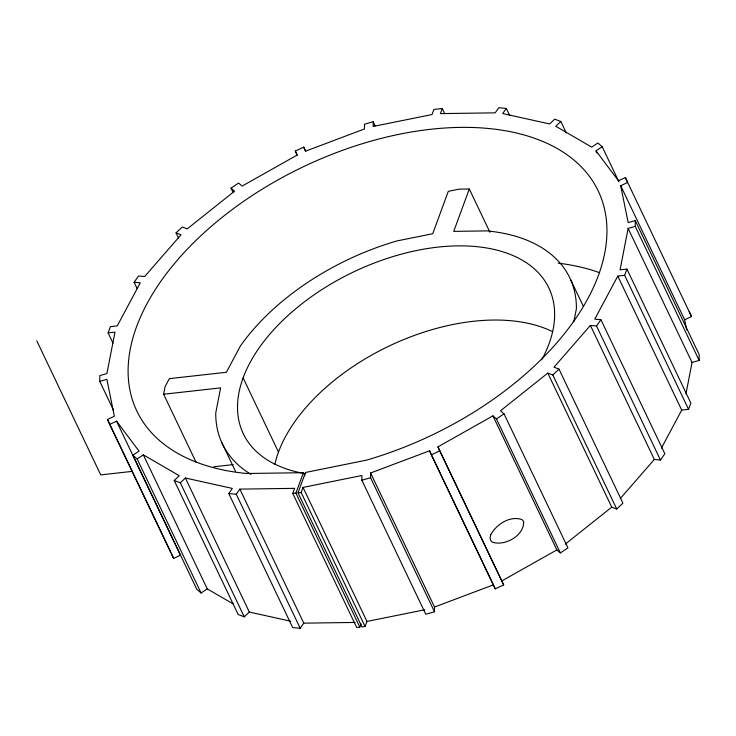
<?xml version="1.0" encoding="UTF-8"?>
<svg xmlns="http://www.w3.org/2000/svg" width="736" height="736" viewBox="0 0 736 736"><rect width="100%" height="100%" fill="white"/><g stroke="black" fill="none" stroke-linecap="round" stroke-linejoin="round"><path stroke-width="1.1" d="M113.546 410.256L99.774 381.386L99.82 375.59L106.922 373.538L114.963 332.138L108.118 332.902L113.031 343.215M618.912 181.792L602.195 146.731L596.022 150.88L618.488 180.789L625.361 177.578L627.569 182.519L620.696 185.72L628.167 222.64L635.269 220.579L635.223 226.366L628.121 228.427L620.08 269.827L626.934 269.063L624.634 275.31L617.78 276.074L594.78 319.139L600.916 319.718L664.847 453.753L660.459 460.028L596.519 325.993L590.392 325.413L553.996 367.218L558.992 369.104L622.923 503.139L616.74 509.018L552.81 374.974L547.805 373.088L500.498 410.78L504.022 413.844L567.953 547.878L560.39 552.957L496.46 418.913L492.936 415.858L437.948 446.853L503.682 584.927L495.264 588.855L429.53 450.791L370.594 473L434.525 607.034L434.488 611.754L425.785 614.275L361.854 480.24L361.882 475.52L303.03 487.416L301.153 492.504L365.093 626.548L361.937 626.897L298.006 492.853L305.504 472.466L366.344 460.166A255.604 148.792 -25.5 0 0 592.912 181.406A255.604 148.792 -25.5 0 0 214.526 223.597A255.604 148.792 -25.5 0 0 246.79 473.496L303.407 472.696L304.879 475.796M434.488 611.754L370.558 477.719L370.594 473M232.99 192.243L231.021 188.122L238.584 183.043L242.107 186.107L297.096 155.103L295.292 151.073L303.71 147.145L305.523 151.174L364.449 128.966L364.486 124.246L373.198 121.725L373.161 126.445L432.014 114.549L433.89 109.452L442.29 108.523L444.746 113.675M685.97 393.797L692.052 362.462L699.154 360.41L699.2 354.614L635.269 220.579M196.052 462.245L163.622 394.238L165.112 386.593L169.363 378.635L226.366 372.278L240.341 346.104A192.519 112.065 -25.5 0 1 396.962 240.939L432.731 233.717L448.307 191.332L459.181 189.134L469.301 188.996L489.937 232.263M573.85 321.761L576.408 308.632A192.519 112.065 -25.5 0 0 487.011 230.902L453.726 231.371L469.301 188.996M108.118 332.902L110.409 326.655L117.263 325.892L140.263 282.826L134.127 282.247L138.524 275.972L144.652 276.552L181.047 234.747L176.051 232.861L182.243 226.982L187.238 228.868L234.545 191.185L231.021 188.122M361.026 623.907L359.84 627.127L356.693 627.477L292.753 493.442L294.63 488.345L239.862 489.127L236.274 494.242L228.758 493.534L232.337 488.41L185.389 478.014L180.348 482.807L174.22 480.498L179.262 475.704L143.336 454.839L137.163 458.979L132.848 455.225L139.021 451.085L116.555 421.176L109.682 424.387L173.622 558.422L180.486 555.211L116.555 421.176M359.84 627.127L295.909 493.092L303.407 472.696M442.29 108.523L440.413 113.611L495.181 112.838L498.769 107.723L506.285 108.431L509.726 115.653M365.093 626.548L366.96 621.451L303.03 487.416M661.388 448.169L681.72 410.108L688.565 409.345L690.865 403.098L626.934 269.063M506.285 108.431L502.706 113.546L549.654 123.952L554.705 119.158L560.823 121.468L566.232 132.811M228.758 493.534L292.689 627.569L300.214 628.277L303.793 623.162L355.138 622.435M596.519 325.993L600.916 319.718M620.154 498.695L654.322 459.448L660.459 460.028M560.823 121.468L555.781 126.261L591.707 147.126L597.88 142.986L602.195 146.731M174.22 480.498L238.151 614.532L244.278 616.842L249.32 612.048L290.683 621.212M552.81 374.974L558.992 369.104M565.331 544.106L611.745 507.132L616.74 509.018M132.848 455.225L196.779 589.269L201.094 593.014L207.267 588.874L233.487 604.1M496.46 418.913L504.022 413.844M501.878 580.897L556.876 549.893L560.39 552.957M109.682 424.387L107.474 419.446L114.347 416.236L106.876 379.325L99.774 381.386M686.67 329.829L684.636 319.764L691.5 316.554L689.292 311.613M495.264 588.855L431.333 454.82L439.751 450.883L437.948 446.853M434.525 607.034L493.46 584.826M361.854 480.24L370.558 477.719M366.96 621.451L424.709 609.776M163.622 394.238L220.625 387.881L215.74 413.043A192.519 112.065 -25.5 0 0 250.994 474.37M132.425 471.353L100.731 474.886L36.8 340.851M213.826 466.771L233.211 464.609M292.753 493.442L295.909 493.092M298.006 492.853L301.153 492.504M625.361 177.578L691.5 316.554M620.696 185.72L684.636 319.764M635.223 226.366L699.154 360.41M596.022 150.88L597.006 152.941M628.121 228.427L692.052 362.462M624.634 275.31L688.565 409.345M617.78 276.074L681.72 410.108M570.492 279.376L583.271 306.167M590.392 325.413L654.322 459.448M547.805 373.088L611.745 507.132M373.198 121.725L375.158 125.847M492.936 415.858L556.876 549.893M303.71 147.145L305.679 151.266M439.751 450.883L503.682 584.927M295.292 151.073L297.261 155.204M176.051 232.861L178.508 238.013M243.11 377.89L278.493 452.079M221.656 442.299L235.419 471.141M239.862 489.127L303.793 623.162M236.274 494.242L300.214 628.277M134.127 282.247L137.08 288.429M185.389 478.014L249.32 612.048M180.348 482.807L244.278 616.842M143.336 454.839L207.267 588.874M137.163 458.979L201.094 593.014M107.474 419.446L170.918 552.451M429.53 450.791L431.333 454.82M171.405 553.481L173.622 558.422M305.652 473.726A169.28 98.541 -25.5 0 1 260.066 346.573A169.28 98.541 -25.5 0 1 468.335 246.045A169.28 98.541 -25.5 0 1 541.724 359.775M274.813 464.526A169.28 98.541 -25.5 0 1 388.847 346.168A169.28 98.541 -25.5 0 1 552.718 331.734M558.238 263.157A255.604 148.792 -25.5 0 1 599.592 272.706M490.756 534.695L490.084 537.685L490.572 540.206L492.191 542.092C504.749 546.59 524.326 535.569 523.673 521.548L522.054 519.653C510.177 515.292 496.386 524.29 490.756 534.695"/></g></svg>
